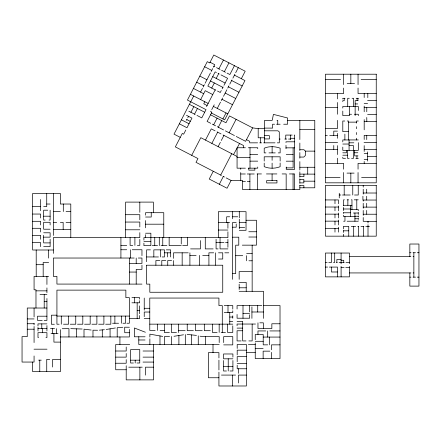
<?xml version="1.0" encoding="UTF-8"?>
<svg xmlns="http://www.w3.org/2000/svg" width="441" height="441" viewBox="0 0 441 441"><rect width="100%" height="100%" fill="white"/><g stroke="black" fill="none" stroke-linecap="round" stroke-linejoin="round"><path stroke-width="0.66" d="M136.197 284.098L136.23 269.374L141.958 269.374L141.958 265.217M280.14 162.972L280.129 166.715C275.019 168.677 269.308 168.76 264.209 166.676L264.209 163.126M299.847 149.736L303.954 149.736L305.381 151.125L305.365 155.497L303.794 157.068L299.847 157.068M248.807 168.175L248.79 170.127L254.87 170.138L254.87 168.175M193.704 96.006L174.013 134.141L180.264 137.366M200.55 92.092L202.452 88.409M203.169 87.02L204.392 84.655M205.142 83.2L210.434 72.952M211.2 71.47L212.683 68.598M213.394 67.214L214.723 64.651L210.059 62.242M186.438 120.332L187.045 119.153M187.8 117.697L188.505 116.325M190.909 112.279L193.825 106.628M200.644 99.594L205.241 90.692L212.744 94.567M185.788 130.056L183.654 134.18L182.276 133.469L175.347 146.886L197.954 158.562L196.008 162.332L221.399 175.446M194.536 114.153L197.452 108.503M218.879 68.873L223.46 60.004M216.206 78.432L218.659 73.686M211.708 88.062L214.337 82.969M204.806 101.744L203.748 103.795L207.083 105.52M224.364 71.701L228.94 62.837M206.542 106.573L215.175 89.854M221.277 90.521L220.268 92.483L217.479 91.044M222.154 88.828L223.14 86.921M223.984 85.284L227.589 78.3L221.002 74.893M210.958 111.154L210.693 111.667L211.845 112.262L207.11 121.44L210.715 123.298M211.741 109.638L214.238 104.798M234.447 65.676L229.866 74.546L227.076 73.101M191.697 155.331L200.815 137.675L237.065 156.461M217.264 108.403L220.494 102.147M221.299 100.598L222.655 97.968M223.499 96.325L226.883 89.771M227.732 88.128L228.929 85.819M229.761 84.198L231.96 79.942M232.887 78.151L234.91 74.231M235.692 72.715L238.3 67.666M205.489 140.089L211.278 128.871L215.07 130.834M213.648 124.814L217.077 118.171M241.332 78.707L245.19 71.227L213.791 55.015L209.712 62.914L207.281 61.657L187.442 100.074L206.024 109.666L201.774 117.89L196.962 115.404M218.323 127.229L221.751 120.58M222.931 118.949L226.04 112.935M211.856 143.375L217.645 132.162M218.141 146.621L220.34 142.36M221.305 140.492L223.929 135.409L223.08 134.968M229.138 132.813L236.1 119.329M213.273 171.251L209.249 179.046L227.06 188.246L231.084 180.446L242.533 180.446L242.533 189.52L299.847 189.52L299.847 185.159M220.687 175.077L231.757 153.65M233.543 154.576L239.54 143.501L243.471 145.491L243.471 147.752M219.331 184.255L223.361 176.455M236.249 136.484L245.604 141.318L252.649 127.873L258.194 128.673L264.606 128.673M106.193 329.466L115.388 327.966M174.013 336.279L183.506 334.791M99.407 330.155L104.379 329.697M122.863 327.25L117.201 327.696L117.201 336.957M62.253 328.716L68.956 328.65L68.956 336.957M337.459 271.976L331.45 271.998L331.45 267.081M325.436 79.518L340.562 79.518M361.113 79.518L376.245 79.518M347.188 83.57L354.547 83.57M325.436 93.52L343.622 93.52L343.622 88.073M376.245 93.52L358.053 93.52L358.053 88.073M345.022 98.293L342.795 98.293L342.795 99.043M349.255 98.293L347.712 98.293L347.712 106.479M352.094 98.293L353.605 98.293L353.605 106.479M356.146 98.293L358.318 98.293L358.318 99.153M367.601 100.438L376.245 100.438M358.318 100.625L355.154 100.625L355.143 115.531M364.2 103.403L367.601 103.403M325.436 107.643L337.492 107.643M364.189 107.643L376.245 107.643M349.592 114.258L351.549 114.258M354.415 114.258L358.318 114.258L358.318 115.625M367.612 114.588L376.245 114.588M276.987 120.338L277.747 120.338L277.747 124.224M287.598 120.376L314.775 120.376L314.775 187.8L299.847 187.8M344.807 121.01L342.795 121.01L342.795 131.661L348.489 131.661M347.199 121.01L348.489 121.01L348.489 139.94M358.318 121.01L356.631 121.01L356.631 123.111M364.189 121.457L376.245 121.457M348.489 122.129L356.631 122.129M274.561 124.224L272.577 124.224L272.577 128.105L264.606 128.105M276.584 124.224L280.145 124.224M283.69 124.224L287.598 124.224L287.598 117.99L273.414 114.379L272.218 120.338L264.606 120.338L264.606 142.84M325.436 128.513L337.492 128.513L337.492 120.332M299.847 129.411L314.775 129.411M264.606 130.812L277.957 130.812L279.291 131.859L279.291 142.84L277.312 142.84M337.492 131.115L333.771 131.115L333.771 135.365M292.19 135.084L285.751 135.084L285.751 139.053M294.213 135.084L294.605 135.084L294.621 169.355L286.242 169.355L286.242 167.018M325.436 135.365L327.299 135.365M329.708 135.365L337.492 135.365M376.245 135.365L364.189 135.365L364.189 139.477M264.606 135.668L269.368 135.668L269.368 138.926L264.606 138.926M264.606 137.785L258.194 137.785L258.194 128.673M290.669 138.287L294.605 138.287M279.291 139.053L280.167 139.053M284.792 139.053L286.711 139.053M288.552 139.053L290.669 139.053M358.318 139.94L342.795 139.94L342.795 141.897M294.605 141.804L285.994 141.804L285.994 142.57M325.436 142.382L337.619 142.382M364.057 142.382L376.245 142.382M349.068 142.807L353.842 142.807M257.599 142.84L249.7 142.84L249.7 141.318L246.547 139.687M259.677 142.84L261.629 142.84M263.685 142.84L275.013 142.84M342.795 144.036L349.068 144.036M349.068 145.629L353.495 145.629L353.495 158.308L351.582 158.308M245.372 147.752L237.065 147.752L237.065 168.175L245.378 168.175M248.355 147.752L257.731 147.752L257.731 148.727M285.994 147.845L294.605 147.845M325.436 149.642L337.492 149.642M364.189 149.642L376.245 149.642M305.381 151.125L314.775 151.125M342.795 152.812L346.477 152.812L346.477 150.337M354.669 152.757L357.833 152.757M265.934 152.889L264.209 152.889L264.209 148.187C269.357 146.026 274.947 146.335 280.14 148.159L280.14 152.889L278.243 152.889M268.982 152.889L275.256 152.889M364.189 153.578L367.557 153.578M250.008 154.609L257.731 154.609M286.242 154.604L293.116 154.604M342.795 155.199L347.491 155.199M357.987 155.888L354.669 155.888L354.669 150.337M367.612 156.428L376.245 156.428M237.065 157.492L250.008 157.492M345.501 158.308L342.795 158.308L342.795 157.228M349.184 158.308L347.491 158.308L347.491 150.337M355.865 158.308L358.318 158.308M364.189 159.328L367.557 159.328M250.008 161.141L257.731 161.141M286.242 161.18L293.116 161.18M325.436 163.402L343.622 163.402L343.622 169.184M376.245 163.402L358.053 163.402L358.053 169.184M299.847 167.266L314.775 167.266M286.242 167.883L293.116 167.883L293.116 147.845M248.322 168.175L257.731 168.175L257.731 167.018M347.001 173.115L354.101 173.115M257.114 173.941L261.463 173.941M266.447 173.941L276.893 173.941M282.124 173.941L286.165 173.941L286.165 189.52M289.395 173.941L294.616 173.941L294.616 189.52M240.742 173.991L245.328 173.991M247.263 173.991L254.242 173.991M299.847 174.118L314.775 174.118M299.847 176.598L303.937 176.598L303.937 174.118M325.436 177.376L340.083 177.376M361.598 177.376L376.245 177.376M299.847 179.459L303.86 179.459L303.86 182.888L299.847 182.888M303.86 181.174L314.775 181.174M242.533 181.631L245.422 181.631M247.285 181.631L249.904 181.631M299.847 185.584L303.893 185.584L303.893 187.8M363.219 193.015L376.245 193.015M339.261 195.005L340.871 195.005M342.481 195.005L350.198 195.005M354.536 195.005L358.235 195.005L358.235 185.358M344.41 199.828L343.605 199.828L343.605 205.782M347.139 199.828L348.588 199.828M351.323 199.828L351.962 199.828L351.962 209.475M354.217 199.828L358.235 199.828M325.436 199.938L338.456 199.938L338.456 203.736M375.936 200.043L362.915 200.043L362.915 196.251M46.729 204.034L50.12 204.034M343.605 205.297L351.962 205.297M32.667 206.581L40.622 206.581M43.676 206.581L46.729 206.581L46.729 193.445M325.436 207.027L338.456 207.027M363.219 207.116L376.245 207.116M343.605 208.995L350.562 208.995M350.562 209.475L358.235 209.475L358.235 210.765M47.749 210.192L43.67 210.192L43.67 220.059L45.136 220.059M53.339 211.526L60.362 211.526M66.062 211.526L70.792 211.526M343.605 212.777L350.562 212.777M353.412 213.014L358.235 213.014M32.667 214.05L40.622 214.05L40.622 217.975M325.436 214.139L338.456 214.139M363.219 214.227L376.245 214.227M125.646 214.706L139.819 214.706L139.819 219.761M43.67 216.2L50.12 216.2M354.933 216.244L358.235 216.244M354.933 216.553L343.605 216.553L343.605 215.263M229.651 216.779L226.68 216.779L226.68 222.468M232.622 216.779L237.693 216.779M145.563 217.027L151.235 217.027L151.235 212.7M354.933 218.764L358.235 218.764M49.045 220.059L50.12 220.059L50.12 210.192M246.034 220.257L256.469 220.257L256.469 245.157L242.318 245.157M325.436 221.15L338.456 221.15M343.605 221.217L344.961 221.217L344.961 216.553M347.139 221.217L358.235 221.217L358.235 220.891M32.667 221.299L40.622 221.299L40.622 224.971M376.245 221.316L363.219 221.316L363.219 217.518M125.646 222.055L139.819 222.055L139.819 226.933M53.339 222.413L56.669 222.413M60.362 222.413L63.162 222.413L63.162 229.392M66.062 222.413L70.792 222.413M218.345 222.468L229.651 222.468M236.211 222.468L232.622 222.468L232.622 279.329M239.292 222.468L246.034 222.468M145.343 224.193L163.771 224.193M351.268 226.36L355.661 226.36M357.734 226.36L358.77 226.36M360.97 226.36L363.864 226.36M365.793 226.36L369.492 226.36M232.622 227.192L236.211 227.192L236.211 224.034M239.292 227.363L244.656 227.363M32.667 228.295L40.622 228.295L40.622 232.01M325.436 228.322L338.456 228.322M50.12 229.21L43.67 229.21L43.67 222.286L50.12 222.286L50.12 224.971M53.339 229.392L70.792 229.392M125.646 229.789L139.819 229.789M218.345 230.042L227.914 230.042M239.292 230.296L246.034 230.296L246.034 211.697L218.345 211.697L218.345 237.616M343.445 230.819L348.748 230.819M248.796 231.751L256.469 231.751M43.67 232.787L50.12 232.787L50.12 237.159L43.67 237.159M145.552 233.217L150.866 233.217L150.866 245.631L143.915 245.631L143.915 243.14M32.667 235.334L40.622 235.334L40.622 239.27M248.796 237.021L256.469 237.021M232.622 237.192L238.779 237.192L238.779 245.174L235.703 245.174L235.703 273.613L232.622 273.613M143.915 241.624L150.866 241.624M216.084 242.495L223.984 242.495M225.533 242.495L227.914 242.495M32.667 242.594L40.622 242.594L40.622 246.679M50.12 242.897L43.67 242.897L43.67 235.334M120.917 245.367L126.727 245.367M132.713 245.367L130.101 245.367L130.101 237.616M137.388 245.367L139.819 245.367L139.819 239.391M152.288 245.631L157.575 245.631M161.031 245.631L166.902 245.631M181.245 245.631L169.151 245.631L169.151 237.616M182.618 245.631L187.364 245.631L187.364 237.616M43.67 246.679L50.12 246.679L50.12 239.27M190.578 248.9L200.423 248.9L200.423 240.588M213.146 248.9L205.28 248.9L205.28 237.616M218.069 248.9L216.084 248.9L216.084 239.276M227.914 248.9L220.053 248.9L220.053 237.616M120.917 249.749L126.727 249.749M132.25 249.749L141.958 249.749L141.958 255.648M150.431 249.854L146.649 249.854L146.649 261.689M166.307 249.854L170.606 249.854L170.606 256.954M53.339 250.003L32.667 250.003L32.667 193.445L60.362 193.445L60.362 204.034L70.792 204.034L70.792 237.616M409.843 252.732L410.99 252.732M413.063 252.732L415.494 252.732M417.258 252.732L418.95 252.732M164.493 252.82L170.606 252.82M188.241 252.82L173.539 252.82L173.539 258.349M213.692 252.82L208.913 252.82L208.913 265.217M218.516 252.82L222.744 252.82L222.744 259.016L218.516 259.016M224.805 252.82L228.763 252.82M246.64 253.553L252.153 253.553M189.906 255.383L196.118 255.383M202.7 255.383L208.913 255.383M235.703 255.692L242.732 255.692M349.487 256.585L410.885 256.524M413.063 256.524L413.867 256.524M146.649 256.954L158.462 256.954M162.128 256.954L164.493 256.954L164.493 249.854L153.837 249.854L153.837 256.954M134.185 258.035L53.339 258.035L53.339 276.38L56.928 276.358L56.928 284.081L141.974 284.109M138.298 258.035L141.958 258.035L141.958 263.382L129.505 263.382M341.091 259.495L336.852 259.495L336.852 262.467M341.091 260.295L343.737 260.295L343.737 262.467M159.857 260.559L155.894 260.559L155.894 265.217M165.816 260.559L161.786 260.559L161.786 265.217M171.61 260.559L167.745 260.559L167.745 265.217M248.939 260.78L252.153 260.78M48.653 262.483L43.179 262.483L43.179 276.38M325.436 262.467L327.156 262.467M328.771 262.467L331.5 262.467L331.5 253.04M333.473 262.467L334.697 262.467L334.697 253.04M336.433 262.467L337.288 262.467M339.101 262.467L344.217 262.467M345.976 262.467L349.487 262.467M36.206 264.694L43.179 264.694M325.436 267.081L327.591 267.081M329.366 267.081L337.459 267.081L337.459 276.871M341.091 267.444L344.101 267.444M345.75 267.444L349.487 267.444M252.153 271.612L239.165 271.612L239.165 279.329M129.505 272.058L136.225 272.058M349.487 272.935L410.962 272.935M413.063 272.935L413.867 272.935M48.653 276.38L34.073 276.38L34.073 289.781L35.98 289.781L35.98 308.022M409.843 277.146L410.962 277.146M413.063 277.146L415.494 277.146M417.258 277.146L418.95 277.146M239.165 282.405L246.21 282.405L246.21 291.303M239.165 287.786L246.21 287.786M35.98 290.851L46.933 290.851M239.165 291.303L263.509 291.303L263.509 318.391M40.004 294.621L46.933 294.621M131.942 297.675L139.637 297.675L139.637 299.108M44.205 301.324L46.933 301.324M131.942 302.807L139.637 302.807L139.637 300.701M224.243 305.596L232.776 305.596L232.776 309.102M261.778 305.596L237.071 305.596L237.071 308.959M263.509 305.596L280.018 305.596L280.018 358.577L255.245 358.577L255.245 342.889M46.933 308.022L27.265 308.022L27.265 336.654L22.05 336.654L22.05 362.055L34.073 362.055L34.073 355.97M144.235 308.292L149.78 308.292M137.162 310.668L139.637 310.668M149.78 312.035L144.235 312.035L144.235 316.666M251.921 311.996L263.509 311.996M224.243 312.608L232.776 312.608L232.776 310.8M243.002 313.319L249.623 313.319M56.928 315.177L51.393 315.177L51.393 324.256L54.364 324.256M56.928 316.081L129.373 316.081M46.933 316.203L37.513 316.203L37.513 320.381L42.22 320.381M229.761 317.024L232.776 317.024M129.373 318.529L139.637 318.529L139.637 315.563M144.235 318.529L149.78 318.529M27.265 318.931L34.073 318.931M44.155 320.381L46.933 320.381L46.933 298.502M229.761 321.379L232.776 321.379M237.071 321.351L242.682 321.351L242.682 340.926L246.001 340.926M259.832 322.823L263.36 322.823L263.36 328.528M112.576 323.242L118.596 323.242M122.94 323.242L125.558 323.242L125.558 316.081M126.936 323.242L129.373 323.242L129.373 297.675L125.861 297.675L125.861 290.128L56.928 290.128L56.928 324.212L59.138 324.212M27.265 323.738L34.073 323.738M280.018 323.777L271.854 323.777L271.854 328.528L257.968 328.528L257.968 322.823M46.933 323.881L37.992 323.881L37.992 325.993M255.499 324.041L237.071 324.041L237.071 325.712M149.78 324.152L232.776 324.152M63.532 324.212L68.542 324.212L68.542 316.081M70.284 324.212L75.753 324.212L75.753 316.081M77.489 324.212L82.809 324.212L82.809 316.081M84.545 324.212L90.173 324.212L90.173 316.081M91.91 324.212L96.888 324.212L96.888 316.081M98.624 324.212L103.9 324.212L103.9 316.081M105.642 324.212L110.834 324.212L110.834 316.081M237.071 328.11L242.682 328.11M37.992 328.65L46.933 328.65M50.472 328.65L54.552 328.65M27.265 329.207L34.073 329.207M155.182 330.447L149.78 330.447L149.78 298.055L218.929 298.055L218.929 305.596L222.286 305.596L222.286 332.393M160.127 330.447L164.372 330.447M178.533 330.689L185.176 330.689M193.406 330.689L187.227 330.689L187.227 324.152M202.259 330.689L195.457 330.689L195.391 324.152M210.329 330.689L204.31 330.689L204.31 324.152M242.682 330.75L237.071 330.75L237.071 340.926L241.133 340.926M265.697 330.937L257.968 330.937L257.968 334.487M269.875 330.937L280.018 330.937M217.121 332.393L212.38 332.393L212.38 324.152M221.167 332.393L225.483 332.393M169.399 332.52L164.372 332.52L164.372 324.152M176.483 332.52L171.45 332.52L171.45 324.152M129.395 332.718L124.748 332.718L124.682 327.211L129.395 327.244M51.007 333.451L58.047 333.451M200.065 336.235L205.622 336.637L219.205 336.632L219.205 342.574M145.089 336.786L134.367 336.786L134.367 327.983L145.392 332.249M60.378 336.957L129.395 336.957L129.395 329.433M263.211 337.073L280.018 337.073M38.587 337.514L37.992 337.514L37.992 332.685L46.933 332.685L46.933 337.514L45.958 337.514M138.788 339.983L145.028 339.983M248.862 340.926L252.158 340.926L252.158 324.041M255.245 341.295L263.211 341.295M60.378 342.106L53.918 342.106L53.918 333.451M129.704 344.498L115.713 344.498L115.713 369.756L126.209 369.756M138.788 336.786L138.788 344.498L219.205 344.498M248.404 344.487L255.245 344.487M223.697 344.879L232.776 344.879L232.776 336.626L223.697 336.626L223.697 342.574M267.731 344.851L263.211 344.851L263.211 334.487L255.245 334.487L255.245 339.702M280.018 344.851L271.502 344.851L271.502 349.779M255.245 348.572L263.139 348.572M34.001 349.184L47.016 349.184M246.414 350.176L237.192 350.176L237.192 354.9M115.713 351.014L126.209 351.014L126.209 346.995M143.027 351.014L153.523 351.014M269.848 351.152L263.139 351.152L263.139 358.577M246.414 352.662L255.245 352.662M246.414 356.626L237.192 356.626L237.192 361.73M115.713 357.127L126.209 357.127L126.209 353.506M143.027 357.127L153.523 357.127M232.909 358.809L223.559 358.809L223.559 353.974L232.909 353.974L232.909 357.089M49.701 359.36L46.735 359.36L46.735 371.653M60.378 359.36L52.672 359.36L52.672 367.039M38.576 360.159L41.283 360.159M130.641 360.187L139.753 360.187M143.027 362.078L153.523 362.078M133.414 362.998L130.641 362.998L130.641 349.57L139.753 349.57L139.753 362.998L136.98 362.998M115.713 363.235L126.209 363.235L126.209 359.619M237.192 363.45L246.414 363.45M223.559 366.675L232.909 366.675M128.766 367.177L142.228 367.177M153.523 367.177L145.497 367.177L145.497 375.12M246.414 368.764L237.192 368.764L237.192 365.176M226.47 370.991L223.559 370.991L223.559 360.529M229.998 370.991L232.909 370.991L232.909 360.529M221.454 375.082L235.555 375.082M246.414 375.082L238.471 375.082L238.471 382.986M218.929 377.75L208.384 377.75L208.384 352.662L218.929 352.662L218.929 357.938M355.148 103.944L357.734 103.949M169.565 336.544L164.526 336.494L164.526 344.498M97.61 330.248L92.979 330.193L92.979 336.957M70.758 328.65L82.158 329.014M187.122 334.416L196.454 335.408M91.138 330.044L84.005 329.179L84.005 336.957M162.718 336.422L149.874 334.14L149.874 337.062M234.436 75.146L244.964 80.582L224.684 119.853L211.454 113.023M213.874 66.288L214.822 66.778M216.542 67.66L220.042 69.474M221.591 70.273L225.516 72.302M216.399 72.517L215.175 71.889L207.849 86.067L215.858 90.201M218.069 73.382L219.249 73.989M231.663 80.527L242.186 85.962M204.652 66.745L211.746 70.411M212.722 76.629L225.142 83.046M228.41 86.816L238.934 92.252M210.478 80.979L222.898 87.39M199.828 76.084L206.923 79.749M225.191 93.051L235.72 98.486M196.686 82.175L203.781 85.835M221.977 99.28L232.501 104.715M193.456 88.432L203.681 93.713M190.418 94.313L208.146 103.464M213.405 106.413L227.788 113.839M252.649 127.873L229.502 115.922L225.968 122.763L210.539 114.792M189.398 104.346L204.696 112.24M188.836 111.209L195.17 114.478M212.297 124.119L215.583 125.812M217.275 126.688L223.57 129.941M225.379 130.872L234.414 135.541M186.471 115.272L191.956 118.105L186.978 127.752L179.349 123.811M217.082 131.87L221.04 133.915M186.813 119.605L190.264 121.385M181.411 119.82L189.04 123.761M223.052 176.295L224.469 177.028M226.145 177.894L231.084 180.446M223.929 135.409L239.54 143.501M366.763 117.493L366.829 121.457M191.587 334.89L191.631 344.498M409.849 256.524L409.838 244.027L418.95 244.027L418.95 286.11L409.843 286.11L409.843 272.935M280.145 161.07L280.14 156.803L264.209 156.803L264.209 161.07M272.091 173.941L272.097 180.567M76.552 328.832L76.558 336.957M413.867 252.732L413.867 277.146M368.009 221.316L368.009 222.981M368.009 224.695L368.009 236.167M367.811 93.52L367.811 97.643M367.557 151.864L367.557 161.07M366.78 107.643L366.78 111.738M366.741 135.365L366.741 139.588M366.697 189.217L366.697 193.015M366.697 196.251L366.697 200.043M366.697 203.318L366.697 207.116M366.697 210.429L366.697 214.227M364.189 93.52L364.189 97.527M364.189 106.077L364.189 111.744M364.189 119.61L364.189 129.825M364.189 145.629L364.189 151.461M364.189 161.445L364.189 163.402M363.378 226.36L363.378 236.167M363.219 185.358L363.219 187.127M363.219 189.217L363.219 194.106M363.219 200.043L363.219 201.135M363.219 203.318L363.219 208.207M363.219 210.429L363.219 215.318M358.467 226.36L358.467 236.167M358.318 110.465L358.318 106.479L342.795 106.479L342.795 108.073M358.318 142.636L358.318 150.337L342.795 150.337L342.795 147.085M358.235 212.369L358.235 214.464M358.235 215.908L358.235 217.033M358.235 218.482L358.235 219.447M358.053 74.209L358.053 84.573M358.053 172.503L358.053 182.822M357.144 98.293L357.144 100.625M356.956 155.888L356.956 158.308M356.786 199.828L356.786 209.475M356.631 126.683L356.631 128.711M356.631 132.504L356.631 134.571M356.631 138.215L356.631 139.94M354.933 213.014L354.933 221.217M353.682 226.36L353.682 236.167M352.767 185.358L352.767 195.005M350.838 74.209L350.838 83.57M350.838 173.115L350.838 182.822M350.562 205.297L350.562 216.553M349.592 106.479L349.592 115.575L342.795 115.575L342.795 111.071M349.487 263.624L349.487 253.04L325.436 253.04L325.436 276.871L349.487 276.871L349.487 266.43M349.068 139.94L349.068 150.337M348.748 236.167L348.748 226.36L343.445 226.36L343.445 228.934M347.866 199.828L347.866 205.297M344.879 134.125L344.879 139.94M344.212 98.293L344.212 100.702L342.795 100.702L342.795 101.656M344.195 185.358L344.195 195.005M343.622 74.209L343.622 84.573M343.622 172.503L343.622 182.822M343.605 207.386L343.605 210.605M343.605 212.534L343.605 213.499M343.445 230.538L343.445 232.468M343.445 234.237L343.445 236.167M341.091 253.04L341.091 263.845M341.091 266.353L341.091 276.871M339.261 193.241L339.261 197.899M338.456 205.941L338.456 210.826M338.456 213.053L338.456 217.937M338.456 220.065L338.456 224.949M338.456 227.231L338.456 232.12M337.492 93.52L337.492 98.911M337.492 102.483L337.492 114.241M337.492 133.347L337.492 138.281M337.492 145.629L337.492 154.554M337.492 158.231L337.492 163.402M334.984 199.938L334.984 203.736M334.984 207.027L334.984 210.826M334.984 214.139L334.984 217.937M334.984 221.15L334.984 224.949M334.984 228.322L334.984 232.12M333.771 145.513L333.771 149.642M307.724 167.266L307.724 174.118M299.847 120.376L299.847 139.565M299.847 143.033L299.847 150.568M299.847 152.542L299.847 158.176M299.847 161.593L299.847 169.983M299.847 171.88L299.847 177.221M299.847 178.853L299.847 183.329M293.067 173.941L293.067 189.52M290.669 135.084L290.669 139.538M285.994 145.365L285.994 148.7M272.119 146.583L272.119 152.889M272.108 156.803L272.108 160.326M272.108 163.126L272.108 168.247M271.502 352.359L271.502 358.577M269.616 337.073L269.616 344.851M267.687 330.937L267.687 337.073M260.653 137.785L260.653 142.84M257.715 305.596L257.715 311.996M257.544 173.941L257.544 189.52M252.153 245.157L252.153 291.303M251.921 306.886L251.921 318.391M250.008 147.752L250.008 168.175M249.904 173.991L249.904 189.52M249.623 305.596L249.623 311.886M249.623 314.758L249.623 318.215L237.071 318.215L237.071 314.444M246.64 255.692L246.64 260.78M243.002 305.596L243.002 318.215M240.742 168.175L240.742 169.338M240.742 172.541L240.742 180.446M239.292 211.697L239.292 217.832M239.292 219.243L239.292 228.829M239.165 284.169L239.165 289.544M238.471 368.764L238.471 373.356M237.192 348.451L237.192 344.487L246.414 344.487L246.414 385.985L218.929 385.985L218.929 372.143M232.776 315.784L232.776 318.248M232.776 325.849L232.776 332.393L227.534 332.393L227.534 324.152M232.622 211.697L232.622 218.753M232.644 375.082L232.644 385.985M229.761 312.608L229.761 324.152M228.234 358.809L228.234 370.991M228.003 305.596L228.003 312.608M227.914 222.468L227.914 228.273M227.914 231.812L227.914 237.616L143.915 237.616L143.915 240.108M227.914 239.364L227.914 247.269M219.171 324.152L219.171 332.393M218.929 360.126L218.929 369.955M215.506 252.82L215.506 265.217M213.009 344.498L213.009 352.662M205.622 336.637L205.622 344.498M199.409 255.383L199.409 265.217M198.263 335.855L198.263 344.498M189.906 252.82L189.906 265.217M185.314 334.554L185.314 344.498M182.161 252.82L182.161 265.217M181.245 237.616L181.245 243.989M178.892 335.513L178.892 344.498M178.533 324.152L178.533 332.52M173.539 260.559L173.539 265.217M171.373 336.494L171.373 344.498M167.508 252.82L167.508 256.954M163.771 237.616L163.771 212.7L145.563 212.7L145.563 215.175M162.762 237.616L162.762 245.631M160.518 249.854L160.518 256.954M159.984 335.937L159.984 344.498M159.3 237.616L159.3 245.631M157.657 324.152L157.657 330.447M154.747 237.616L154.747 245.631M153.523 344.498L153.523 379.877L126.209 379.877L126.209 365.732M153.341 212.7L153.341 202.105L125.646 202.11L125.646 237.616M149.874 338.82L149.874 344.498M145.552 234.689L145.552 237.616M145.343 220.561L145.343 227.821M144.235 298.055L144.235 310.166M139.819 202.11L139.819 212.341M139.819 232.65L139.819 237.616L53.339 237.616L53.339 253.41M139.869 367.177L139.869 379.877M139.637 305.889L139.637 313.694M137.162 302.807L137.162 318.529M136.197 258.035L136.197 263.382M135.2 360.187L135.2 362.998M134.902 237.616L134.902 245.367M134.505 297.675L134.505 302.807M130.486 249.749L130.486 258.035M129.505 258.035L129.505 284.081M121.567 316.081L121.567 323.242M120.917 237.616L120.917 258.035M119.924 336.957L119.924 344.498M114.886 316.081L114.886 323.242M110.074 328.832L110.074 336.957M102.295 329.89L102.295 336.957M63.306 204.034L63.306 211.526M61.282 316.081L61.282 324.212M60.378 329.648L60.378 371.653L32.667 371.653L32.667 362.055M56.498 328.65L56.498 333.451M53.339 193.445L53.339 235.45M52.606 328.65L52.606 333.451M48.653 250.003L48.653 258.095M46.933 276.38L46.933 284.467M46.933 287.918L46.933 292.736M46.933 325.585L46.933 330.976M44.205 294.621L44.205 308.022M42.463 328.65L42.463 332.685M41.79 323.881L41.79 328.65M40.622 199.481L40.622 210.726M39.773 360.159L39.773 371.653M37.992 327.415L37.992 330.976M36.206 250.003L36.206 276.38M34.073 308.022L34.073 316.947M34.073 323.242L34.073 324.863M34.073 326.472L34.073 342.569M146.649 265.217L146.605 284.12L149.819 284.125L149.819 292.256L222.744 292.256L222.744 265.217L146.649 265.217M276.954 180.551L266.684 180.551L266.684 182.943L276.954 182.943L276.954 180.551M376.245 74.209L325.436 74.209L325.436 182.822L376.245 182.822L376.245 74.209M376.245 185.358L325.436 185.358L325.436 236.167L376.245 236.167L376.245 185.358"/></g></svg>
